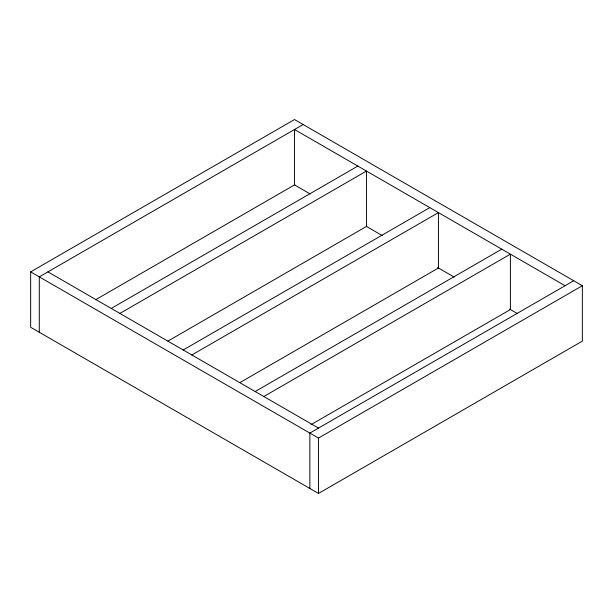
<?xml version="1.0" encoding="UTF-8"?>
<svg xmlns="http://www.w3.org/2000/svg" width="613" height="613" viewBox="0 0 613 613"><rect width="100%" height="100%" fill="white"/><g stroke="black" fill="none" stroke-linecap="round" stroke-linejoin="round"><path stroke-width="0.92" d="M30.65 271.881L294.508 119.543L582.35 285.727L582.35 341.119L318.492 493.457L30.65 327.273L30.65 271.881L318.492 438.065L582.35 285.727M303.144 124.531L39.286 276.861L39.286 332.261M95.528 299.788L294.868 184.697M111.244 308.439L357.831 166.077M119.88 313.427L366.467 171.058L366.467 226.458L167.878 341.112M183.21 349.985L429.79 207.623M191.846 354.973L438.425 212.604L438.425 268.004L239.836 382.658M255.169 391.531L501.756 249.169M263.805 396.519L510.391 254.15L510.391 309.55L310.967 424.679M573.714 280.739L309.856 433.077L309.856 488.469M565.079 285.727L294.508 129.512L294.508 184.911L310.232 193.984M366.497 226.473L382.213 235.545M437.651 267.552L454.202 277.107M509.641 309.113L517.088 313.412M47.921 271.881L318.492 428.089M318.492 438.065L318.492 493.457"/></g></svg>
